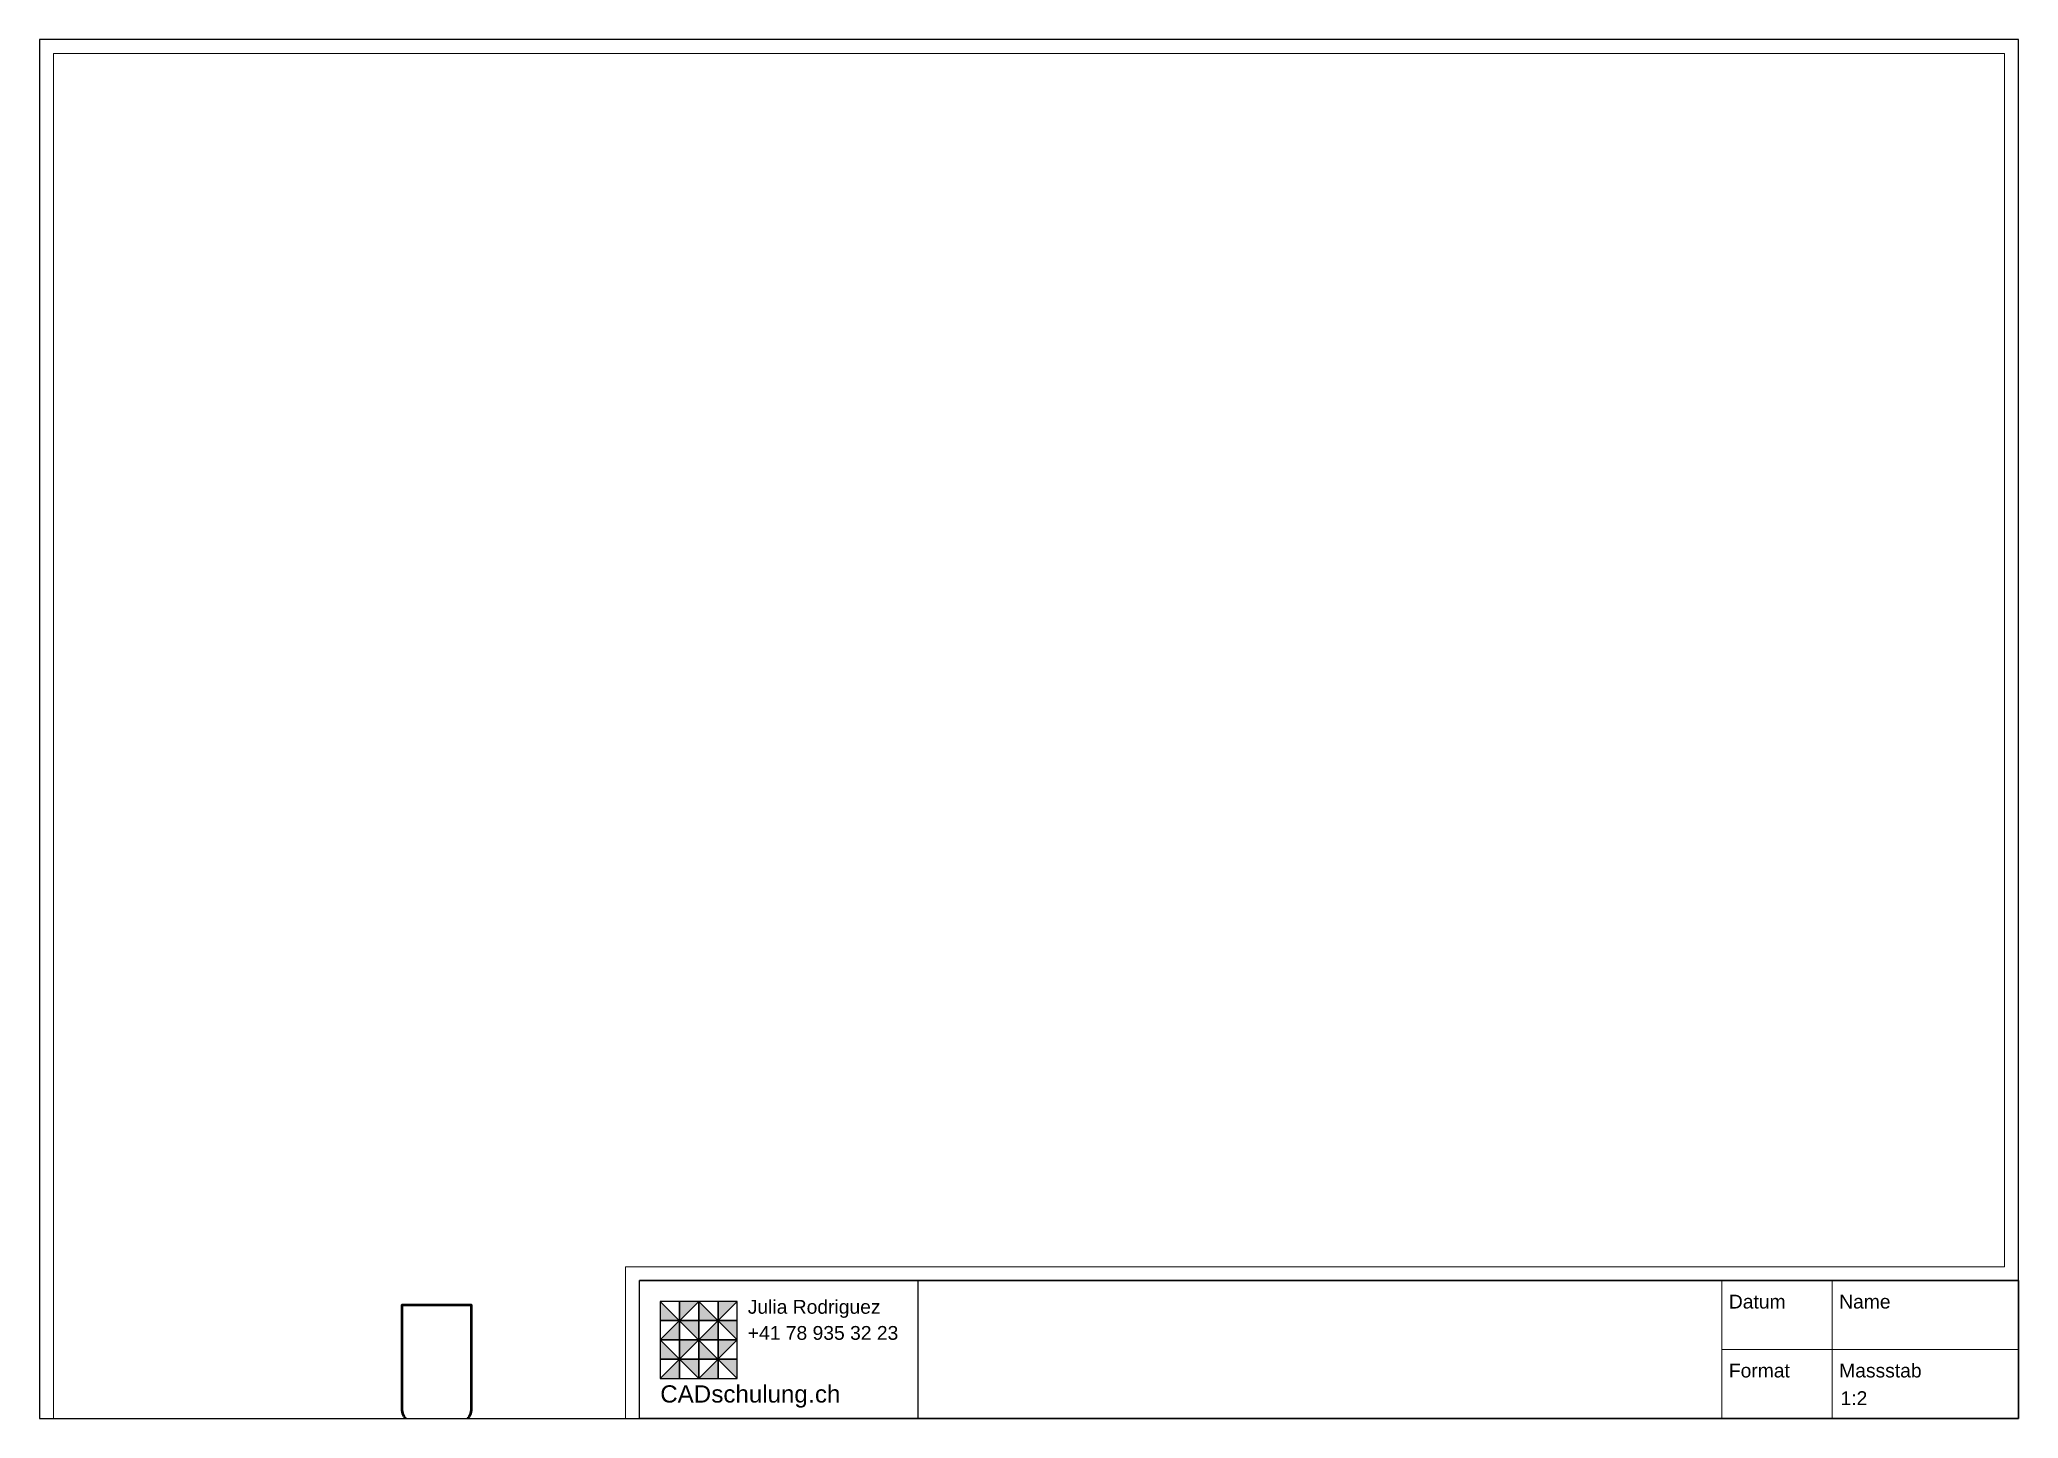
# Paper-space layout 'A4 quer' of a CAD drawing. Header units: millimetres. Extents: x 5 to 292, y 5 to 205.
# The model-space entities are those that its viewports show. They can reach past a viewport. Long polylines and large blocks are cut down to what shows.
import ezdxf
from ezdxf.enums import TextEntityAlignment as Align

# ---------------------------------------------------------------- set-up
doc = ezdxf.new("R2010")
doc.units = ezdxf.units.MM
doc.header["$LTSCALE"] = 3
doc.layers.get('0').update_dxf_attribs({"lineweight": 25})
doc.layers.add('Kontur', color=53, linetype='Continuous', lineweight=50)
doc.layers.add('Zeichnung Plankopf und Rahmen', color=250, linetype='Continuous', lineweight=25)
doc.layers.add('Zeichnung Modellansichtsfenster', color=30, linetype='Continuous', lineweight=18, plot=False)
doc.styles.add('ARIAL', font='arial.ttf', dxfattribs={"height": 2})

# ---------------------------------------------------------------- blocks, each defined once
blk = doc.blocks.new('Plankopf')
at = {"true_color": 0xd12352}
h = blk.add_hatch(color=232, dxfattribs=at)
h.dxf.hatch_style = 1
h.paths.add_polyline_path([(8.6, 16.98), (5.81, 16.98), (5.81, 14.19)])
h.paths.add_polyline_path([(3.02, 16.98), (3.02, 14.19), (5.81, 14.19)])
h.paths.add_polyline_path([(5.81, 14.19), (3.02, 11.4), (5.81, 11.4)])
h.paths.add_polyline_path([(8.6, 14.19), (5.81, 14.19), (8.6, 11.4)])
h.paths.add_polyline_path([(8.6, 16.98), (8.6, 14.19), (11.4, 14.19)])
h.paths.add_polyline_path([(14.19, 16.98), (11.4, 16.98), (11.4, 14.19)])
h.paths.add_polyline_path([(14.19, 14.19), (11.4, 14.19), (14.19, 11.4)])
h.paths.add_polyline_path([(11.4, 14.19), (8.6, 11.4), (11.4, 11.4)])
h.paths.add_polyline_path([(14.19, 11.4), (11.4, 11.4), (11.4, 8.6)])
h.paths.add_polyline_path([(14.19, 8.6), (11.4, 8.6), (14.19, 5.81)])
h.paths.add_polyline_path([(11.4, 8.6), (8.6, 5.81), (11.4, 5.81)])
h.paths.add_polyline_path([(8.6, 11.4), (8.6, 8.6), (11.4, 8.6)])
h.paths.add_polyline_path([(8.6, 11.4), (5.81, 11.4), (5.81, 8.6)])
h.paths.add_polyline_path([(3.02, 11.4), (3.02, 8.6), (5.81, 8.6)])
h.paths.add_polyline_path([(5.81, 8.6), (3.02, 5.81), (5.81, 5.81)])
h.paths.add_polyline_path([(8.6, 8.6), (5.81, 8.6), (8.6, 5.81)])
for p, q in [((200, 20), (0, 20)), ((40.39, 20), (40.39, 0))]:
    blk.add_line(p, q)
at = {"lineweight": 18}
for p, q in [((157, 20), (157, 0)), ((173, 20), (173, 0)), ((157, 10), (200, 10))]:
    blk.add_line(p, q, dxfattribs=at)
blk.add_lwpolyline([(0, 20), (200, 20), (200, 0), (0, 0)], close=True)
at = {"color": 7, "true_color": 0xffffff}
for points in [[(3.02, 14.19), (5.81, 14.19), (5.81, 16.98), (3.02, 16.98), (3.02, 14.19)], [(3.02, 5.81), (14.19, 16.98)], [(3.02, 16.98), (14.19, 5.81)], [(8.6, 16.98), (3.02, 11.4)], [(5.81, 14.19), (8.6, 14.19), (8.6, 16.98), (5.81, 16.98), (5.81, 14.19)], [(8.6, 14.19), (11.4, 14.19), (11.4, 16.98), (8.6, 16.98), (8.6, 14.19)], [(8.6, 16.98), (14.19, 11.4)], [(11.4, 14.19), (14.19, 14.19), (14.19, 16.98), (11.4, 16.98), (11.4, 14.19)], [(3.02, 11.4), (5.81, 11.4), (5.81, 14.19), (3.02, 14.19), (3.02, 11.4)], [(5.81, 11.4), (8.6, 11.4), (8.6, 14.19), (5.81, 14.19), (5.81, 11.4)], [(8.6, 11.4), (11.4, 11.4), (11.4, 14.19), (8.6, 14.19), (8.6, 11.4)], [(11.4, 11.4), (14.19, 11.4), (14.19, 14.19), (11.4, 14.19), (11.4, 11.4)], [(3.02, 8.6), (5.81, 8.6), (5.81, 11.4), (3.02, 11.4), (3.02, 8.6)], [(3.02, 11.4), (8.6, 5.81)], [(3.02, 11.4), (14.19, 11.4), (8.6, 5.81)], [(5.81, 8.6), (8.6, 8.6), (8.6, 11.4), (5.81, 11.4), (5.81, 8.6)], [(8.6, 8.6), (11.4, 8.6), (11.4, 11.4), (8.6, 11.4), (8.6, 8.6)], [(11.4, 8.6), (14.19, 8.6), (14.19, 11.4), (11.4, 11.4), (11.4, 8.6)], [(3.02, 5.81), (5.81, 5.81), (5.81, 8.6), (3.02, 8.6), (3.02, 5.81)], [(5.81, 5.81), (8.6, 5.81), (8.6, 8.6), (5.81, 8.6), (5.81, 5.81)], [(8.6, 5.81), (11.4, 5.81), (11.4, 8.6), (8.6, 8.6), (8.6, 5.81)], [(11.4, 5.81), (14.19, 5.81), (14.19, 8.6), (11.4, 8.6), (11.4, 5.81)]]:
    blk.add_lwpolyline(points, dxfattribs=at)
at = {"style": 'ARIAL'}
for s, p in [('Julia Rodriguez', (15.71, 15.18)), ('Datum', (158, 15.94)), ('Name', (174, 15.94)), ('+41 78 935 32 23', (15.71, 11.4)), ('Format', (158, 5.94)), ('Massstab', (174, 5.94))]:
    blk.add_text(s, height=2, dxfattribs=at).set_placement(p)
for tag, p, height in [('TITELZEILE1', (43.82, 13.43), 3.5), ('TITELZEILE2', (43.82, 7.93), 3.5), ('DATUM', (158, 11.94), 2), ('NAME', (174, 11.94), 2), ('TITELZEILE3', (43.82, 2.43), 3.5), ('FORMAT', (158, 1.94), 2), ('MASSSTAB', (174, 1.94), 2)]:
    blk.add_attdef(tag, p, '', height=height, dxfattribs=at)
at = {"layer": 'Zeichnung Plankopf und Rahmen', "style": 'ARIAL'}
for s, p in [('CAD', (3.02, 3.55)), ('.ch', (24.48, 3.55))]:
    blk.add_text(s, height=2.5, dxfattribs=at).set_placement(p, align=Align.MIDDLE_LEFT)
at = {"layer": 'Zeichnung Plankopf und Rahmen', "color": 112, "style": 'ARIAL'}
blk.add_text('schulung', height=2.5, dxfattribs=at).set_placement((10.43, 3.55), align=Align.MIDDLE_LEFT)

msp = doc.modelspace()

# ---------------------------------------------------------------- linework, layer by layer
at = {"layer": 'Kontur'}
msp.add_lwpolyline([(-4.43, -0.3), (-14.43, -0.3, -0.414214), (-19.43, 4.7), (-19.43, 34.7), (0.57, 34.7), (0.57, 4.7, -0.414214)], format="xyb", close=True, dxfattribs=at)

psp = doc.layouts.new('A4 quer')

# ---------------------------------------------------------------- linework, layer by layer
at = {"layer": 'Zeichnung Modellansichtsfenster'}
psp.add_lwpolyline([(6.99, 5.2), (89.99, 5.2), (89.99, 27.2), (289.99, 27.2), (289.99, 203.2), (6.99, 203.2)], close=True, dxfattribs=at)
at = {"layer": 'Zeichnung Plankopf und Rahmen'}
psp.add_lwpolyline([(291.99, 5.2), (291.99, 205.2), (4.99, 205.2), (4.99, 5.2)], close=True, dxfattribs=at)

# ---------------------------------------------------------------- block references
psp.add_blockref('Plankopf', (91.99, 5.2))

# ---------------------------------------------------------------- texts
at = {"insert": (266.19, 9.14), "char_height": 2, "attachment_point": 1, "style": 'ARIAL'}
psp.add_mtext('1:2', dxfattribs=at)

# ---------------------------------------------------------------- viewports
at = {"layer": 'Zeichnung Modellansichtsfenster', "view_target_point": (169.15, 190.69)}
vp = psp.add_viewport(center=(148.49, 104.2), size=(283, 198), view_center_point=(-6.75, 9.11), view_height=396, dxfattribs=at)
vp.dxf.flags = 0x10000  # cut along an outline
vp.dxf.clipping_boundary_handle = psp.add_lwpolyline([(6.99, 5.2), (89.99, 5.2), (89.99, 27.2), (289.99, 27.2), (289.99, 203.2), (6.99, 203.2)], format="xyb", close=True, dxfattribs={"invisible": 1}).dxf.handle

doc.saveas('drawing.dxf')
